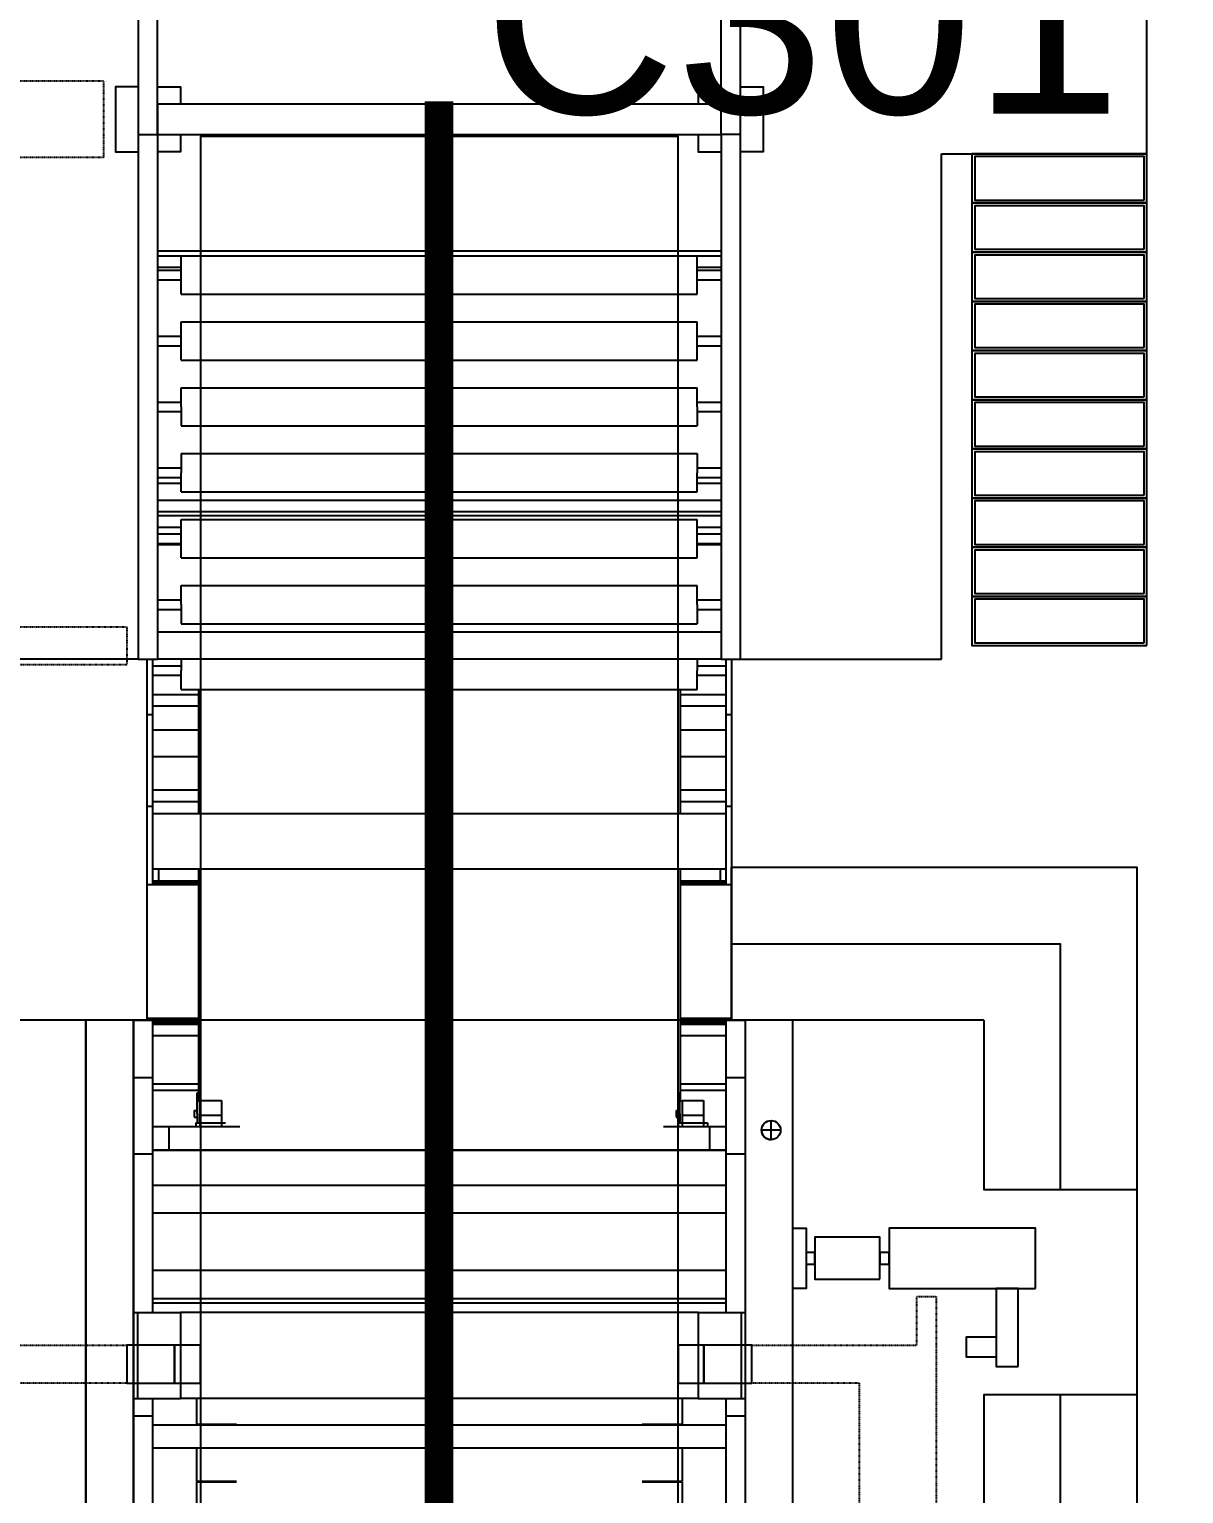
# Model space of a CAD drawing. Header units: millimetres. Extents: x -1732 to 458256, y -4349 to 130988.
# Drawn here: x 39845 to 45886, y 10436 to 18100 of the extents above; entities that cross this region are included whole.
import ezdxf

# ---------------------------------------------------------------- set-up
doc = ezdxf.new("R2010")
doc.units = ezdxf.units.MM
doc.header["$LTSCALE"] = 0.01
doc.header["$MEASUREMENT"] = 0
doc.linetypes.add('HIDDEN2', pattern=[4.7625, 3.175, -1.5875])
doc.linetypes.add('PHANTOM2', pattern=[31.75, 15.875, -3.175, 3.175, -3.175, 3.175, -3.175])
for name, color, linetype in [('F-E-EQP-BIELO', 251, 'CONTINUOUS'), ('F-E-EQP-CAN', 251, 'HIDDEN2'), ('S-E-ACI', 251, 'PHANTOM2'), ('TEX', 5, 'CONTINUOUS')]:
    doc.layers.add(name, color=color, linetype=linetype)
doc.styles.add('R15', font='arial.ttf', dxfattribs={"height": 1.5})

msp = doc.modelspace()

# ---------------------------------------------------------------- linework, layer by layer
at = {"layer": 'F-E-EQP-BIELO'}
for p, q in [((40415.12361, 32070.44419), (40415.12361, 14804.13913)), ((43565.12361, 32093.71684), (43565.12361, 14804.13913)), ((45693.62361, 17448.13913), (45693.62361, 18403.13913)), ((44617.62361, 17448.13913), (44777.62361, 17448.13913)), ((44617.62361, 14804.13913), (44617.62361, 17448.13913)), ((44777.62361, 17448.13913), (45693.62361, 17448.13913)), ((40415.12361, 14804.13913), (39362.62361, 14804.13913)), ((43565.12361, 14804.13913), (44617.62361, 14804.13913)), ((40520.12361, 13705.13913), (40520.12361, 13644.13913)), ((43460.12361, 13705.13913), (43460.12361, 13644.13913)), ((40140.12361, 12914.13913), (39040.12361, 12914.13913)), ((43840.12361, 12914.13913), (40111.72361, 12914.13913)), ((40140.12361, 5582.13913), (40140.12361, 12914.13913)), ((43840.12361, 12914.13913), (43590.12361, 12914.13913)), ((43590.12361, 12914.13913), (43590.12361, 5582.13913)), ((44840.12361, 12914.13913), (43840.12361, 12914.13913)), ((43840.12361, 5582.13913), (43840.12361, 12914.13913)), ((43248.52361, 12492.13913), (43260.52361, 12492.13913)), ((43776.42361, 12338.93913), (43676.42361, 12338.93913))]:
    msp.add_line(p, q, dxfattribs=at)
for points in [[(40415.12361, 32070.44419), (40415.12361, 17548.13913), (40515.12361, 17548.13913)], [(40515.12361, 17548.13913), (40515.12361, 32043.87813)], [(43565.12361, 32093.71684), (43565.12361, 17548.13913), (43465.12361, 17548.13913)], [(43465.12361, 17548.13913), (43465.12361, 32065.26467)], [(40415.12361, 17798.13913), (40295.12361, 17798.13913), (40295.12361, 17458.13913), (40415.12361, 17458.13913)], [(40515.12361, 17798.13913), (40635.12361, 17798.13913), (40635.12361, 17708.13913)], [(43465.12361, 17798.13913), (43345.12361, 17798.13913), (43345.12361, 17708.13913)], [(43565.12361, 17798.13913), (43685.12361, 17798.13913), (43685.12361, 17458.13913), (43565.12361, 17458.13913)], [(40515.12361, 17708.13913), (40515.12361, 17548.13913), (43465.12361, 17548.13913), (43465.12361, 17708.13913), (40515.12361, 17708.13913)], [(40415.12361, 17548.13913), (40415.12361, 16924.63913), (40415.12361, 14804.13913)], [(40515.12361, 17548.13913), (40515.12361, 16924.63913), (40515.12361, 14804.13913)], [(40635.12361, 17548.13913), (40635.12361, 17458.13913), (40515.12361, 17458.13913)], [(43240.12361, 4589.13913), (43240.12361, 17539.13913), (40740.12361, 17539.13913), (40740.12361, 4589.13913), (43240.12361, 4589.13913)], [(43345.12361, 17548.13913), (43345.12361, 17458.13913), (43465.12361, 17458.13913)], [(43465.12361, 17548.13913), (43465.12361, 16924.63913), (43465.12361, 14804.13913)], [(43565.12361, 17548.13913), (43565.12361, 16924.63913), (43565.12361, 14804.13913)], [(44777.62361, 17448.13913), (44777.62361, 17190.73913), (45693.62361, 17190.73913), (45693.62361, 17448.13913), (44777.62361, 17448.13913)], [(45693.62361, 17190.73913), (45693.62361, 17448.13913), (44777.62361, 17448.13913), (44777.62361, 17190.73913), (45693.62361, 17190.73913)], [(45678.62361, 17205.73913), (45678.62361, 17433.13913), (44792.62361, 17433.13913), (44792.62361, 17205.73913), (45678.62361, 17205.73913)], [(44777.62361, 17190.73913), (44777.62361, 16933.33913), (45693.62361, 16933.33913), (45693.62361, 17190.73913), (44777.62361, 17190.73913)], [(45693.62361, 16933.33913), (45693.62361, 17190.73913), (44777.62361, 17190.73913), (44777.62361, 16933.33913), (45693.62361, 16933.33913)], [(45678.62361, 16948.33913), (45678.62361, 17175.73913), (44792.62361, 17175.73913), (44792.62361, 16948.33913), (45678.62361, 16948.33913)], [(43465.12361, 16939.13913), (42237.32361, 16939.13913), (40515.12361, 16939.13913)], [(40515.12361, 16914.13913), (40640.12361, 16914.13913)], [(40640.12361, 16814.13913), (40640.12361, 16830.33913), (40640.12361, 16846.83913), (40640.12361, 16863.03913), (40640.12361, 16878.03913), (40640.12361, 16891.03913), (40640.12361, 16901.33913), (40640.12361, 16908.63913), (40640.12361, 16912.83913), (40640.12361, 16914.13913)], [(40640.12361, 16914.13913), (42237.32361, 16914.13913), (43340.12361, 16914.13913)], [(43340.12361, 16814.13913), (43340.12361, 16830.33913), (43340.12361, 16846.83913), (43340.12361, 16863.03913), (43340.12361, 16878.03913), (43340.12361, 16891.03913), (43340.12361, 16901.33913), (43340.12361, 16908.63913), (43340.12361, 16912.83913), (43340.12361, 16914.13913)], [(43340.12361, 16914.13913), (43465.12361, 16914.13913)], [(44777.62361, 16933.33913), (44777.62361, 16675.93913), (45693.62361, 16675.93913), (45693.62361, 16933.33913), (44777.62361, 16933.33913)], [(45693.62361, 16675.93913), (45693.62361, 16933.33913), (44777.62361, 16933.33913), (44777.62361, 16675.93913), (45693.62361, 16675.93913)], [(45678.62361, 16690.93913), (45678.62361, 16918.33913), (44792.62361, 16918.33913), (44792.62361, 16690.93913), (45678.62361, 16690.93913)], [(40515.12361, 16854.13913), (40640.12361, 16854.13913)], [(40515.12361, 16839.13913), (40640.12361, 16839.13913)], [(40515.12361, 16789.13913), (40640.12361, 16789.13913)], [(40640.12361, 16714.13913), (40640.12361, 16715.43913), (40640.12361, 16719.63913), (40640.12361, 16726.93913), (40640.12361, 16737.23913), (40640.12361, 16750.23913), (40640.12361, 16765.23913), (40640.12361, 16781.43913), (40640.12361, 16798.03913), (40640.12361, 16814.13913)], [(43340.12361, 16854.13913), (43465.12361, 16854.13913)], [(43340.12361, 16839.13913), (43465.12361, 16839.13913)], [(43340.12361, 16714.13913), (43340.12361, 16715.43913), (43340.12361, 16719.63913), (43340.12361, 16726.93913), (43340.12361, 16737.23913), (43340.12361, 16750.23913), (43340.12361, 16765.23913), (43340.12361, 16781.43913), (43340.12361, 16798.03913), (43340.12361, 16814.13913)], [(43340.12361, 16789.13913), (43465.12361, 16789.13913)], [(40640.12361, 16714.13913), (42237.32361, 16714.13913), (43340.12361, 16714.13913)], [(44777.62361, 16675.93913), (44777.62361, 16418.53913), (45693.62361, 16418.53913), (45693.62361, 16675.93913), (44777.62361, 16675.93913)], [(45693.62361, 16418.53913), (45693.62361, 16675.93913), (44777.62361, 16675.93913), (44777.62361, 16418.53913), (45693.62361, 16418.53913)], [(45678.62361, 16433.53913), (45678.62361, 16660.93913), (44792.62361, 16660.93913), (44792.62361, 16433.53913), (45678.62361, 16433.53913)], [(40640.12361, 16468.93913), (40640.12361, 16485.13913), (40640.12361, 16501.63913), (40640.12361, 16517.93913), (40640.12361, 16532.93913), (40640.12361, 16545.93913), (40640.12361, 16556.23913), (40640.12361, 16563.53913), (40640.12361, 16567.63913), (40640.12361, 16568.93913)], [(40640.12361, 16568.93913), (42237.32361, 16568.93913), (43340.12361, 16568.93913)], [(43340.12361, 16468.93913), (43340.12361, 16485.13913), (43340.12361, 16501.63913), (43340.12361, 16517.93913), (43340.12361, 16532.93913), (43340.12361, 16545.93913), (43340.12361, 16556.23913), (43340.12361, 16563.53913), (43340.12361, 16567.63913), (43340.12361, 16568.93913)], [(40515.12361, 16493.93913), (40640.12361, 16493.93913)], [(43340.12361, 16493.93913), (43465.12361, 16493.93913)], [(40515.12361, 16443.93913), (40640.12361, 16443.93913)], [(40640.12361, 16368.93913), (40640.12361, 16370.33913), (40640.12361, 16374.43913), (40640.12361, 16381.73913), (40640.12361, 16392.03913), (40640.12361, 16405.03913), (40640.12361, 16420.03913), (40640.12361, 16436.33913), (40640.12361, 16452.83913), (40640.12361, 16468.93913)], [(43340.12361, 16368.93913), (43340.12361, 16370.33913), (43340.12361, 16374.43913), (43340.12361, 16381.73913), (43340.12361, 16392.03913), (43340.12361, 16405.03913), (43340.12361, 16420.03913), (43340.12361, 16436.33913), (43340.12361, 16452.83913), (43340.12361, 16468.93913)], [(43340.12361, 16443.93913), (43465.12361, 16443.93913)], [(44777.62361, 16418.53913), (44777.62361, 16161.13913), (45693.62361, 16161.13913), (45693.62361, 16418.53913), (44777.62361, 16418.53913)], [(45693.62361, 16161.13913), (45693.62361, 16418.53913), (44777.62361, 16418.53913), (44777.62361, 16161.13913), (45693.62361, 16161.13913)], [(45678.62361, 16176.13913), (45678.62361, 16403.53913), (44792.62361, 16403.53913), (44792.62361, 16176.13913), (45678.62361, 16176.13913)], [(40640.12361, 16368.93913), (42237.32361, 16368.93913), (43340.12361, 16368.93913)], [(40640.12361, 16124.13913), (40640.12361, 16140.33913), (40640.12361, 16156.83913), (40640.12361, 16173.03913), (40640.12361, 16188.03913), (40640.12361, 16201.03913), (40640.12361, 16211.33913), (40640.12361, 16218.63913), (40640.12361, 16222.83913), (40640.12361, 16224.13913)], [(40640.12361, 16224.13913), (42237.32361, 16224.13913), (43340.12361, 16224.13913)], [(43340.12361, 16124.13913), (43340.12361, 16140.33913), (43340.12361, 16156.83913), (43340.12361, 16173.03913), (43340.12361, 16188.03913), (43340.12361, 16201.03913), (43340.12361, 16211.33913), (43340.12361, 16218.63913), (43340.12361, 16222.83913), (43340.12361, 16224.13913)], [(40515.12361, 16149.13913), (40640.12361, 16149.13913)], [(40515.12361, 16099.13913), (40640.12361, 16099.13913)], [(40640.12361, 16124.13913), (40640.12361, 16108.03913), (40640.12361, 16091.43913), (40640.12361, 16075.23913), (40640.12361, 16060.23913), (40640.12361, 16047.23913), (40640.12361, 16036.93913), (40640.12361, 16029.63913), (40640.12361, 16025.43913), (40640.12361, 16024.13913)], [(43340.12361, 16149.13913), (43465.12361, 16149.13913)], [(43340.12361, 16124.13913), (43340.12361, 16108.03913), (43340.12361, 16091.43913), (43340.12361, 16075.23913), (43340.12361, 16060.23913), (43340.12361, 16047.23913), (43340.12361, 16036.93913), (43340.12361, 16029.63913), (43340.12361, 16025.43913), (43340.12361, 16024.13913)], [(43340.12361, 16099.13913), (43465.12361, 16099.13913)], [(44777.62361, 16161.13913), (44777.62361, 15903.73913), (45693.62361, 15903.73913), (45693.62361, 16161.13913), (44777.62361, 16161.13913)], [(45693.62361, 15903.73913), (45693.62361, 16161.13913), (44777.62361, 16161.13913), (44777.62361, 15903.73913), (45693.62361, 15903.73913)], [(45678.62361, 15918.73913), (45678.62361, 16146.13913), (44792.62361, 16146.13913), (44792.62361, 15918.73913), (45678.62361, 15918.73913)], [(40640.12361, 16024.13913), (42237.32361, 16024.13913), (43340.12361, 16024.13913)], [(40640.12361, 15879.13913), (40640.12361, 15877.83913), (40640.12361, 15873.63913), (40640.12361, 15866.33913), (40640.12361, 15856.03913), (40640.12361, 15843.03913), (40640.12361, 15828.03913), (40640.12361, 15811.83913), (40640.12361, 15795.33913), (40640.12361, 15779.13913)], [(40640.12361, 15879.13913), (42237.32361, 15879.13913), (43340.12361, 15879.13913)], [(43340.12361, 15879.13913), (43340.12361, 15877.83913), (43340.12361, 15873.63913), (43340.12361, 15866.33913), (43340.12361, 15856.03913), (43340.12361, 15843.03913), (43340.12361, 15828.03913), (43340.12361, 15811.83913), (43340.12361, 15795.33913), (43340.12361, 15779.13913)], [(44777.62361, 15903.73913), (44777.62361, 15646.33913), (45693.62361, 15646.33913), (45693.62361, 15903.73913), (44777.62361, 15903.73913)], [(45693.62361, 15646.33913), (45693.62361, 15903.73913), (44777.62361, 15903.73913), (44777.62361, 15646.33913), (45693.62361, 15646.33913)], [(45678.62361, 15661.33913), (45678.62361, 15888.73913), (44792.62361, 15888.73913), (44792.62361, 15661.33913), (45678.62361, 15661.33913)], [(40515.12361, 15804.13913), (40640.12361, 15804.13913)], [(43340.12361, 15804.13913), (43465.12361, 15804.13913)], [(40515.12361, 15754.13913), (40640.12361, 15754.13913)], [(40515.12361, 15724.13913), (40640.12361, 15724.13913)], [(40640.12361, 15679.13913), (40640.12361, 15680.43913), (40640.12361, 15684.63913), (40640.12361, 15691.93913), (40640.12361, 15702.23913), (40640.12361, 15715.23913), (40640.12361, 15730.23913), (40640.12361, 15746.43913), (40640.12361, 15763.03913), (40640.12361, 15779.13913)], [(43340.12361, 15679.13913), (43340.12361, 15680.43913), (43340.12361, 15684.63913), (43340.12361, 15691.93913), (43340.12361, 15702.23913), (43340.12361, 15715.23913), (43340.12361, 15730.23913), (43340.12361, 15746.43913), (43340.12361, 15763.03913), (43340.12361, 15779.13913)], [(43340.12361, 15754.13913), (43465.12361, 15754.13913)], [(43340.12361, 15724.13913), (43465.12361, 15724.13913)], [(43465.12361, 15634.13913), (42237.32361, 15634.13913), (40515.12361, 15634.13913)], [(40640.12361, 15679.13913), (42237.32361, 15679.13913), (43340.12361, 15679.13913)], [(44777.62361, 15646.33913), (44777.62361, 15388.93913), (45693.62361, 15388.93913), (45693.62361, 15646.33913), (44777.62361, 15646.33913)], [(45693.62361, 15388.93913), (45693.62361, 15646.33913), (44777.62361, 15646.33913), (44777.62361, 15388.93913), (45693.62361, 15388.93913)], [(43465.12361, 15574.13913), (42237.32361, 15574.13913), (40515.12361, 15574.13913)], [(45678.62361, 15403.93913), (45678.62361, 15631.33913), (44792.62361, 15631.33913), (44792.62361, 15403.93913), (45678.62361, 15403.93913)], [(43465.12361, 15554.13913), (42237.32361, 15554.13913), (40515.12361, 15554.13913)], [(40515.12361, 15494.13913), (40640.12361, 15494.13913)], [(40640.12361, 15434.13913), (40640.12361, 15450.33913), (40640.12361, 15466.83913), (40640.12361, 15483.03913), (40640.12361, 15498.03913), (40640.12361, 15511.03913), (40640.12361, 15521.33913), (40640.12361, 15528.63913), (40640.12361, 15532.83913), (40640.12361, 15534.13913)], [(40640.12361, 15534.13913), (42237.32361, 15534.13913), (43340.12361, 15534.13913)], [(43340.12361, 15434.13913), (43340.12361, 15450.33913), (43340.12361, 15466.83913), (43340.12361, 15483.03913), (43340.12361, 15498.03913), (43340.12361, 15511.03913), (43340.12361, 15521.33913), (43340.12361, 15528.63913), (43340.12361, 15532.83913), (43340.12361, 15534.13913)], [(43340.12361, 15494.13913), (43465.12361, 15494.13913)], [(40515.12361, 15459.13913), (40640.12361, 15459.13913)], [(40515.12361, 15409.13913), (40640.12361, 15409.13913)], [(40515.12361, 15404.13913), (40640.12361, 15404.13913)], [(40640.12361, 15334.13913), (40640.12361, 15335.43913), (40640.12361, 15339.63913), (40640.12361, 15346.93913), (40640.12361, 15357.23913), (40640.12361, 15370.23913), (40640.12361, 15385.23913), (40640.12361, 15401.43913), (40640.12361, 15418.03913), (40640.12361, 15434.13913)], [(43340.12361, 15459.13913), (43465.12361, 15459.13913)], [(43340.12361, 15334.13913), (43340.12361, 15335.43913), (43340.12361, 15339.63913), (43340.12361, 15346.93913), (43340.12361, 15357.23913), (43340.12361, 15370.23913), (43340.12361, 15385.23913), (43340.12361, 15401.43913), (43340.12361, 15418.03913), (43340.12361, 15434.13913)], [(43340.12361, 15409.13913), (43465.12361, 15409.13913)], [(43340.12361, 15404.13913), (43465.12361, 15404.13913)], [(40640.12361, 15334.13913), (42237.32361, 15334.13913), (43340.12361, 15334.13913)], [(44777.62361, 15388.93913), (44777.62361, 15131.53913), (45693.62361, 15131.53913), (45693.62361, 15388.93913), (44777.62361, 15388.93913)], [(45693.62361, 15131.53913), (45693.62361, 15388.93913), (44777.62361, 15388.93913), (44777.62361, 15131.53913), (45693.62361, 15131.53913)], [(45678.62361, 15146.53913), (45678.62361, 15373.93913), (44792.62361, 15373.93913), (44792.62361, 15146.53913), (45678.62361, 15146.53913)], [(40640.12361, 15089.13913), (40640.12361, 15105.33913), (40640.12361, 15121.83913), (40640.12361, 15138.03913), (40640.12361, 15153.03913), (40640.12361, 15166.03913), (40640.12361, 15176.33913), (40640.12361, 15183.63913), (40640.12361, 15187.83913), (40640.12361, 15189.13913)], [(40640.12361, 15189.13913), (42237.32361, 15189.13913), (43340.12361, 15189.13913)], [(43340.12361, 15089.13913), (43340.12361, 15105.33913), (43340.12361, 15121.83913), (43340.12361, 15138.03913), (43340.12361, 15153.03913), (43340.12361, 15166.03913), (43340.12361, 15176.33913), (43340.12361, 15183.63913), (43340.12361, 15187.83913), (43340.12361, 15189.13913)], [(40515.12361, 15114.13913), (40640.12361, 15114.13913)], [(43340.12361, 15114.13913), (43465.12361, 15114.13913)], [(45693.62361, 14874.13913), (45693.62361, 15131.53913), (44777.62361, 15131.53913), (44777.62361, 14874.13913), (45693.62361, 14874.13913)], [(45678.62361, 14889.13913), (45678.62361, 15116.53913), (44792.62361, 15116.53913), (44792.62361, 14889.13913), (45678.62361, 14889.13913)], [(40515.12361, 15064.13913), (40640.12361, 15064.13913)], [(40640.12361, 15089.13913), (40640.12361, 15073.03913), (40640.12361, 15056.43913), (40640.12361, 15040.23913), (40640.12361, 15025.23913), (40640.12361, 15012.23913), (40640.12361, 15001.93913), (40640.12361, 14994.63913), (40640.12361, 14990.43913), (40640.12361, 14989.13913)], [(43340.12361, 15089.13913), (43340.12361, 15073.03913), (43340.12361, 15056.43913), (43340.12361, 15040.23913), (43340.12361, 15025.23913), (43340.12361, 15012.23913), (43340.12361, 15001.93913), (43340.12361, 14994.63913), (43340.12361, 14990.43913), (43340.12361, 14989.13913)], [(43340.12361, 15064.13913), (43465.12361, 15064.13913)], [(40515.12361, 14944.13913), (40515.12361, 14804.13913)], [(43465.12361, 14944.13913), (42237.32361, 14944.13913), (40515.12361, 14944.13913)], [(40640.12361, 14989.13913), (42237.32361, 14989.13913), (43340.12361, 14989.13913)], [(43465.12361, 14944.13913), (43465.12361, 14804.13913)], [(40415.12361, 14804.13913), (40515.12361, 14804.13913)], [(40460.12361, 14804.13913), (40460.12361, 14514.13913)], [(40490.12361, 14804.13913), (40490.12361, 14514.13913)], [(43465.12361, 14804.13913), (42237.32361, 14804.13913), (40515.12361, 14804.13913)], [(40640.12361, 14804.13913), (40640.12361, 14793.03913), (40640.12361, 14776.83913), (40640.12361, 14760.33913), (40640.12361, 14744.13913)], [(43340.12361, 14804.13913), (43340.12361, 14793.03913), (43340.12361, 14776.83913), (43340.12361, 14760.33913), (43340.12361, 14744.13913)], [(43465.12361, 14804.13913), (43565.12361, 14804.13913)], [(43490.12361, 14804.13913), (43490.12361, 14514.13913)], [(43520.12361, 14804.13913), (43520.12361, 14514.13913)], [(40490.12361, 14769.13913), (40640.12361, 14769.13913)], [(40490.12361, 14719.13913), (40640.12361, 14719.13913)], [(40640.12361, 14644.13913), (40640.12361, 14645.43913), (40640.12361, 14649.63913), (40640.12361, 14656.93913), (40640.12361, 14667.23913), (40640.12361, 14680.23913), (40640.12361, 14695.23913), (40640.12361, 14711.43913), (40640.12361, 14728.03913), (40640.12361, 14744.13913)], [(43340.12361, 14769.13913), (43490.12361, 14769.13913)], [(43340.12361, 14644.13913), (43340.12361, 14645.43913), (43340.12361, 14649.63913), (43340.12361, 14656.93913), (43340.12361, 14667.23913), (43340.12361, 14680.23913), (43340.12361, 14695.23913), (43340.12361, 14711.43913), (43340.12361, 14728.03913), (43340.12361, 14744.13913)], [(43340.12361, 14719.13913), (43490.12361, 14719.13913)], [(40640.12361, 14644.13913), (42237.32361, 14644.13913), (43340.12361, 14644.13913)], [(40730.12361, 14644.13913), (40730.12361, 13993.13913)], [(43250.12361, 14644.13913), (43250.12361, 13993.13913)], [(40490.12361, 14619.13913), (40730.12361, 14619.13913)], [(43250.12361, 14619.13913), (43490.12361, 14619.13913)], [(40460.12361, 14514.13913), (40460.12361, 14034.13913)], [(40460.12361, 14514.13913), (40490.12361, 14514.13913)], [(40490.12361, 14559.13913), (40730.12361, 14559.13913)], [(40490.12361, 14514.13913), (40490.12361, 14034.13913)], [(43250.12361, 14559.13913), (43490.12361, 14559.13913)], [(43490.12361, 14514.13913), (43490.12361, 14034.13913)], [(43490.12361, 14514.13913), (43520.12361, 14514.13913)], [(43520.12361, 14514.13913), (43520.12361, 14034.13913)], [(40490.12361, 14434.13913), (40730.12361, 14434.13913)], [(43250.12361, 14434.13913), (43490.12361, 14434.13913)], [(40490.12361, 14294.13913), (40730.12361, 14294.13913)], [(43250.12361, 14294.13913), (43490.12361, 14294.13913)], [(40490.12361, 14119.13913), (40730.12361, 14119.13913)], [(43250.12361, 14119.13913), (43490.12361, 14119.13913)], [(40460.12361, 14034.13913), (40490.12361, 14034.13913)], [(40460.12361, 14034.13913), (40460.12361, 13624.13913)], [(40490.12361, 14059.13913), (40730.12361, 14059.13913)], [(40490.12361, 14034.13913), (40490.12361, 13993.13913)], [(43250.12361, 14059.13913), (43490.12361, 14059.13913)], [(43490.12361, 14034.13913), (43520.12361, 14034.13913)], [(43490.12361, 14034.13913), (43490.12361, 13993.13913)], [(43520.12361, 14034.13913), (43520.12361, 13624.13913)], [(40490.12361, 13993.13913), (40490.12361, 13705.13913)], [(43490.12361, 13993.13913), (42237.32361, 13993.13913), (40490.12361, 13993.13913)], [(43490.12361, 13993.13913), (43490.12361, 13705.13913)], [(40490.12361, 13705.13913), (40490.12361, 13644.13913)], [(43490.12361, 13705.13913), (42237.32361, 13705.13913), (40490.12361, 13705.13913)], [(40490.12361, 13644.13913), (40730.12361, 13644.13913)], [(40490.12361, 13644.13913), (40490.12361, 13634.13913)], [(40730.12361, 13705.13913), (40730.12361, 12492.13913)], [(43250.12361, 13705.13913), (43250.12361, 12492.13913)], [(43250.12361, 13644.13913), (43490.12361, 13644.13913)], [(43490.12361, 13705.13913), (43490.12361, 13644.13913)], [(43490.12361, 13644.13913), (43490.12361, 13634.13913)], [(43840.12361, 7131.13913), (43840.12361, 12914.13913), (43520.12361, 12914.13913), (43520.12361, 13714.13913), (45640.12361, 13714.13913), (45640.12361, 8231.13913), (44734.32361, 8231.13913), (44734.32361, 7131.13913), (43840.12361, 7131.13913)], [(40460.12361, 13624.13913), (40730.12361, 13624.13913)], [(40460.12361, 13624.13913), (40460.12361, 12924.13913)], [(40490.12361, 13634.13913), (40490.12361, 13624.13913)], [(40490.12361, 13634.13913), (40730.12361, 13634.13913)], [(40490.12361, 13634.13913), (40490.12361, 13624.13913)], [(43250.12361, 13634.13913), (43490.12361, 13634.13913)], [(43250.12361, 13624.13913), (43520.12361, 13624.13913)], [(43490.12361, 13634.13913), (43490.12361, 13624.13913)], [(43490.12361, 13634.13913), (43490.12361, 13624.13913)], [(43520.12361, 13624.13913), (43520.12361, 12924.13913)], [(43520.12361, 13314.13913), (45240.12361, 13314.13913), (45240.12361, 12027.53913)], [(40390.12361, 5582.13913), (40390.12361, 12914.13913), (40140.12361, 12914.13913), (40140.12361, 5582.13913), (40390.12361, 5582.13913)], [(40390.12361, 12914.13913), (40490.12361, 12914.13913)], [(40390.12361, 12914.13913), (40390.12361, 12614.13913)], [(40460.12361, 12924.13913), (40460.12361, 12914.13913)], [(40460.12361, 12924.13913), (40730.12361, 12924.13913)], [(40460.12361, 12914.13913), (40490.12361, 12914.13913)], [(40490.12361, 12924.13913), (40490.12361, 12914.13913)], [(40490.12361, 12924.13913), (40490.12361, 12914.13913)], [(40490.12361, 12914.13913), (40490.12361, 12614.13913)], [(40490.12361, 12914.13913), (40730.12361, 12914.13913)], [(40490.12361, 12904.13913), (40730.12361, 12904.13913)], [(40490.12361, 12894.13913), (40730.12361, 12894.13913)], [(43250.12361, 12924.13913), (43520.12361, 12924.13913)], [(43250.12361, 12914.13913), (43490.12361, 12914.13913)], [(43250.12361, 12904.13913), (43490.12361, 12904.13913)], [(43250.12361, 12894.13913), (43490.12361, 12894.13913)], [(43490.12361, 12924.13913), (43490.12361, 12914.13913)], [(43490.12361, 12924.13913), (43490.12361, 12914.13913)], [(43490.12361, 12914.13913), (43590.12361, 12914.13913)], [(43490.12361, 12914.13913), (43490.12361, 12614.13913)], [(43490.12361, 12914.13913), (43520.12361, 12914.13913)], [(43520.12361, 12924.13913), (43520.12361, 12914.13913)], [(43590.12361, 12914.13913), (43590.12361, 12614.13913)], [(44840.12361, 12914.13913), (44840.12361, 12027.53913), (45640.12361, 12027.53913), (45640.12361, 10954.03913), (44840.12361, 10954.03913), (44840.12361, 8231.13913)], [(40490.12361, 12834.13913), (40730.12361, 12834.13913)], [(43250.12361, 12834.13913), (43490.12361, 12834.13913)], [(40390.12361, 12614.13913), (40390.12361, 12214.13913)], [(40390.12361, 12614.13913), (40490.12361, 12614.13913)], [(40490.12361, 12614.13913), (40490.12361, 12214.13913)], [(40490.12361, 12580.73913), (40730.12361, 12580.73913)], [(43250.12361, 12580.73913), (43490.12361, 12580.73913)], [(43490.12361, 12614.13913), (43490.12361, 12214.13913)], [(43490.12361, 12614.13913), (43590.12361, 12614.13913)], [(43590.12361, 12614.13913), (43590.12361, 12214.13913)], [(40490.12361, 12548.13913), (40730.12361, 12548.13913)], [(40722.62361, 12534.63913), (40725.12361, 12534.63913)], [(40722.62361, 12424.63913), (40722.62361, 12442.43913), (40722.62361, 12460.63913), (40722.62361, 12478.43913), (40722.62361, 12494.93913), (40722.62361, 12509.23913), (40722.62361, 12520.63913), (40722.62361, 12528.63913), (40722.62361, 12533.23913), (40722.62361, 12534.63913)], [(40725.12361, 12424.63913), (40725.12361, 12442.43913), (40725.12361, 12460.63913), (40725.12361, 12478.43913), (40725.12361, 12494.93913), (40725.12361, 12509.23913), (40725.12361, 12520.63913), (40725.12361, 12528.63913), (40725.12361, 12533.23913), (40725.12361, 12534.63913)], [(40725.12361, 12492.13913), (40737.12361, 12492.13913)], [(40737.12361, 12493.13913), (40850.12361, 12493.13913)], [(40737.12361, 12493.13913), (40737.12361, 12417.53913)], [(40850.12361, 12493.13913), (40850.12361, 12417.53913)], [(43246.02361, 12534.63913), (43248.52361, 12534.63913)], [(43246.02361, 12424.63913), (43246.02361, 12442.43913), (43246.02361, 12460.63913), (43246.02361, 12478.43913), (43246.02361, 12494.93913), (43246.02361, 12509.23913), (43246.02361, 12520.63913), (43246.02361, 12528.63913), (43246.02361, 12533.23913), (43246.02361, 12534.63913)], [(43248.52361, 12424.63913), (43248.52361, 12442.43913), (43248.52361, 12460.63913), (43248.52361, 12478.43913), (43248.52361, 12494.93913), (43248.52361, 12509.23913), (43248.52361, 12520.63913), (43248.52361, 12528.63913), (43248.52361, 12533.23913), (43248.52361, 12534.63913)], [(43250.12361, 12548.13913), (43490.12361, 12548.13913)], [(43260.52361, 12493.13913), (43373.52361, 12493.13913)], [(43260.52361, 12493.13913), (43260.52361, 12417.53913)], [(43373.52361, 12493.13913), (43373.52361, 12417.53913)], [(40707.12361, 12442.13913), (40722.62361, 12442.13913)], [(40707.12361, 12442.13913), (40707.12361, 12440.93913), (40707.12361, 12437.03913), (40707.12361, 12431.13913), (40707.12361, 12424.63913)], [(40707.12361, 12424.63913), (40707.12361, 12418.23913), (40707.12361, 12412.23913), (40707.12361, 12408.33913), (40707.12361, 12407.13913)], [(40722.62361, 12424.63913), (40722.62361, 12406.93913), (40722.62361, 12388.73913), (40722.62361, 12377.13913)], [(40725.12361, 12424.63913), (40725.12361, 12406.93913), (40725.12361, 12388.73913), (40725.12361, 12377.13913)], [(40737.12361, 12417.53913), (40850.12361, 12417.53913)], [(40737.12361, 12417.53913), (40737.12361, 12377.13913)], [(40850.12361, 12417.53913), (40850.12361, 12377.13913)], [(43230.52361, 12442.13913), (43246.02361, 12442.13913)], [(43230.52361, 12442.13913), (43230.52361, 12440.93913), (43230.52361, 12437.03913), (43230.52361, 12431.13913), (43230.52361, 12424.63913)], [(43230.52361, 12424.63913), (43230.52361, 12418.23913), (43230.52361, 12412.23913), (43230.52361, 12408.33913), (43230.52361, 12407.13913)], [(43246.02361, 12424.63913), (43246.02361, 12406.93913), (43246.02361, 12388.73913), (43246.02361, 12377.13913)], [(43248.52361, 12424.63913), (43248.52361, 12406.93913), (43248.52361, 12388.73913), (43248.52361, 12377.13913)], [(43260.52361, 12417.53913), (43373.52361, 12417.53913)], [(43260.52361, 12417.53913), (43260.52361, 12377.13913)], [(43373.52361, 12417.53913), (43373.52361, 12377.13913)], [(40490.12361, 12357.13913), (40575.12361, 12357.13913)], [(40575.12361, 12357.13913), (40575.12361, 12235.13913)], [(40575.12361, 12357.13913), (40737.12361, 12357.13913)], [(40707.12361, 12407.13913), (40722.62361, 12407.13913)], [(40716.12361, 12377.13913), (40716.12361, 12357.13913)], [(40716.12361, 12377.13913), (40737.12361, 12377.13913)], [(40737.12361, 12377.13913), (40850.12361, 12377.13913)], [(40737.12361, 12377.13913), (40737.12361, 12357.13913)], [(40737.12361, 12377.13913), (40737.12361, 12357.13913)], [(40737.12361, 12377.13913), (40850.12361, 12377.13913)], [(40737.12361, 12357.13913), (40850.12361, 12357.13913)], [(40850.12361, 12377.13913), (40850.12361, 12357.13913)], [(40850.12361, 12377.13913), (40871.12361, 12377.13913)], [(40850.12361, 12357.13913), (40947.12361, 12357.13913)], [(43163.52361, 12357.13913), (43260.52361, 12357.13913)], [(43230.52361, 12407.13913), (43246.02361, 12407.13913)], [(43239.52361, 12377.13913), (43239.52361, 12357.13913)], [(43239.52361, 12377.13913), (43260.52361, 12377.13913)], [(43260.52361, 12377.13913), (43373.52361, 12377.13913)], [(43260.52361, 12377.13913), (43373.52361, 12377.13913)], [(43260.52361, 12377.13913), (43260.52361, 12357.13913)], [(43260.52361, 12377.13913), (43260.52361, 12357.13913)], [(43260.52361, 12357.13913), (43373.52361, 12357.13913)], [(43373.52361, 12377.13913), (43373.52361, 12357.13913)], [(43373.52361, 12377.13913), (43394.52361, 12377.13913)], [(43373.52361, 12357.13913), (43405.12361, 12357.13913)], [(43394.52361, 12377.13913), (43394.52361, 12357.13913)], [(43405.12361, 12357.13913), (43405.12361, 12235.13913)], [(43405.12361, 12357.13913), (43490.12361, 12357.13913)], [(43726.42361, 12288.93913), (43726.42361, 12388.93913)], [(40390.12361, 12214.13913), (40390.12361, 11384.13913)], [(40390.12361, 12214.13913), (40490.12361, 12214.13913)], [(40490.12361, 12235.13913), (40575.12361, 12235.13913)], [(40490.12361, 12235.13913), (40490.12361, 12234.13913)], [(40490.12361, 12234.13913), (40500.12361, 12234.13913)], [(40490.12361, 12214.13913), (40490.12361, 11384.13913)], [(40500.12361, 12235.13913), (40500.12361, 12234.13913)], [(40500.12361, 12234.13913), (40545.12361, 12234.13913)], [(40545.12361, 12235.13913), (40545.12361, 12234.13913)], [(40545.12361, 12234.13913), (42237.32361, 12234.13913), (43435.12361, 12234.13913)], [(40575.12361, 12235.13913), (42237.32361, 12235.13913), (43405.12361, 12235.13913)], [(43390.12361, 12234.13913), (43480.12361, 12234.13913)], [(43405.12361, 12235.13913), (43490.12361, 12235.13913)], [(43435.12361, 12235.13913), (43435.12361, 12234.13913)], [(43480.12361, 12235.13913), (43480.12361, 12234.13913)], [(43480.12361, 12235.13913), (43480.12361, 12234.13913)], [(43480.12361, 12234.13913), (43490.12361, 12234.13913)], [(43490.12361, 12214.13913), (43490.12361, 11384.13913)], [(43490.12361, 12214.13913), (43590.12361, 12214.13913)], [(43590.12361, 12214.13913), (43590.12361, 11384.13913)], [(40490.12361, 12051.43913), (42237.32361, 12051.43913), (43490.12361, 12051.43913)], [(43490.12361, 11904.13913), (42237.32361, 11904.13913), (40490.12361, 11904.13913)], [(43840.12361, 11825.63913), (43910.12361, 11825.63913), (43910.12361, 11510.63913), (43840.12361, 11510.63913)], [(45110.12361, 11510.63913), (45110.12361, 11825.63913), (44345.12361, 11825.63913), (44345.12361, 11510.63913), (45110.12361, 11510.63913)], [(44295.12361, 11558.13913), (44295.12361, 11778.13913), (43955.12361, 11778.13913), (43955.12361, 11558.13913), (44295.12361, 11558.13913)], [(43955.12361, 11638.13913), (43955.12361, 11698.13913), (43910.12361, 11698.13913), (43910.12361, 11638.13913), (43955.12361, 11638.13913)], [(44345.12361, 11638.13913), (44345.12361, 11698.13913), (44295.12361, 11698.13913), (44295.12361, 11638.13913), (44345.12361, 11638.13913)], [(43490.12361, 11604.13913), (42237.32361, 11604.13913), (40490.12361, 11604.13913)], [(45020.12361, 11101.13913), (45020.12361, 11510.63913), (44905.12361, 11510.63913), (44905.12361, 11101.13913), (45020.12361, 11101.13913)], [(40490.12361, 11456.93913), (42237.32361, 11456.93913), (43490.12361, 11456.93913)], [(43490.12361, 11434.13913), (42237.32361, 11434.13913), (40490.12361, 11434.13913)], [(40390.12361, 11384.13913), (40490.12361, 11384.13913)], [(40390.12361, 11384.13913), (40390.12361, 10934.13913)], [(40410.12361, 11384.13913), (40635.12361, 11384.13913)], [(40410.12361, 11384.13913), (40410.12361, 10934.13913)], [(40635.12361, 11384.13913), (40635.12361, 10934.13913)], [(43345.12361, 11384.13913), (42237.32361, 11384.13913), (40635.12361, 11384.13913)], [(43345.12361, 11384.13913), (43570.12361, 11384.13913)], [(43345.12361, 11384.13913), (43345.12361, 10934.13913)], [(43490.12361, 11384.13913), (43590.12361, 11384.13913)], [(43570.12361, 11384.13913), (43570.12361, 10934.13913)], [(43590.12361, 11384.13913), (43590.12361, 10934.13913)], [(40605.12361, 11014.13913), (40605.12361, 11214.13913), (40355.12361, 11214.13913), (40355.12361, 11014.13913), (40605.12361, 11014.13913)], [(40740.12361, 11014.13913), (40740.12361, 11214.13913), (40605.12361, 11214.13913), (40605.12361, 11014.13913), (40740.12361, 11014.13913)], [(43375.12361, 11014.13913), (43375.12361, 11214.13913), (43240.12361, 11214.13913), (43240.12361, 11014.13913), (43375.12361, 11014.13913)], [(43625.12361, 11014.13913), (43625.12361, 11214.13913), (43375.12361, 11214.13913), (43375.12361, 11014.13913), (43625.12361, 11014.13913)], [(44905.12361, 11257.83913), (44905.12361, 11151.13913), (44748.82361, 11151.13913), (44748.82361, 11257.83913), (44905.12361, 11257.83913)], [(40390.12361, 10934.13913), (40490.12361, 10934.13913)], [(40390.12361, 10934.13913), (40390.12361, 10844.13913)], [(40410.12361, 10934.13913), (40635.12361, 10934.13913)], [(40490.12361, 10934.13913), (40490.12361, 10844.13913)], [(43345.12361, 10934.13913), (42237.32361, 10934.13913), (40635.12361, 10934.13913)], [(40719.12361, 10934.13913), (40719.12361, 10800.13913)], [(43261.12361, 10934.13913), (43261.12361, 10800.13913)], [(43345.12361, 10934.13913), (43570.12361, 10934.13913)], [(43490.12361, 10934.13913), (43590.12361, 10934.13913)], [(43490.12361, 10934.13913), (43490.12361, 10844.13913)], [(43590.12361, 10934.13913), (43590.12361, 10844.13913)], [(45240.12361, 10954.03913), (45240.12361, 8231.13913)], [(40390.12361, 10844.13913), (40390.12361, 8569.13913)], [(40390.12361, 10844.13913), (40490.12361, 10844.13913)], [(40490.12361, 10844.13913), (40490.12361, 8569.13913)], [(43490.12361, 10844.13913), (43490.12361, 8569.13913)], [(43490.12361, 10844.13913), (43590.12361, 10844.13913)], [(43590.12361, 10844.13913), (43590.12361, 8569.13913)], [(43490.12361, 10794.13913), (42237.32361, 10794.13913), (40490.12361, 10794.13913)], [(40719.12361, 10800.13913), (40929.12361, 10800.13913)], [(40719.12361, 10798.13913), (40929.12361, 10798.13913)], [(40719.12361, 10798.13913), (40719.12361, 10794.13913)], [(43051.12361, 10800.13913), (43261.12361, 10800.13913)], [(43051.12361, 10798.13913), (43261.12361, 10798.13913)], [(43261.12361, 10798.13913), (43261.12361, 10794.13913)], [(43490.12361, 10674.13913), (42237.32361, 10674.13913), (40490.12361, 10674.13913)], [(40719.12361, 10674.13913), (40719.12361, 10501.13913)], [(43261.12361, 10674.13913), (43261.12361, 10501.13913)], [(40719.12361, 10501.13913), (40929.12361, 10501.13913)], [(40719.12361, 10499.13913), (40929.12361, 10499.13913)], [(40719.12361, 10499.13913), (40719.12361, 10202.13913)], [(43051.12361, 10501.13913), (43261.12361, 10501.13913)], [(43051.12361, 10499.13913), (43261.12361, 10499.13913)], [(43261.12361, 10499.13913), (43261.12361, 10202.13913)]]:
    msp.add_lwpolyline(points, dxfattribs=at)
for points, format in [([(41990.12361, 14594.13913, 0.0002, 0, 0), (41990.12361, 14594.13913, 0, 0, 0), (41990.12361, 14251.23913, 0.0001, 0, 0), (41990.12361, 14251.23913, 0, 0, 0)], "xyseb"), ([(41990.12361, 14594.13913, 0.0002, 0, 0), (41990.12361, 14594.13913, 0, 0, 0), (41990.12361, 14251.23913, 0.0001, 0, 0), (41990.12361, 14251.23913, 0, 0, 0)], "xyseb"), ([(43676.42361, 12338.93913, 0.4142), (43726.42361, 12288.93913), (43726.42361, 12338.93913), (43676.42361, 12338.93913)], "xyb"), ([(43726.42361, 12388.93913, -0.4142), (43776.42361, 12338.93913), (43726.42361, 12338.93913), (43726.42361, 12388.93913)], "xyb")]:
    msp.add_lwpolyline(points, format=format, dxfattribs=at)
msp.add_circle((43726.42361, 12338.93913), 50, dxfattribs=at)
at = {"layer": 'F-E-EQP-CAN'}
for points in [[(39390.07888, 17829.13639), (40232.57919, 17829.13639), (40232.57919, 17429.13639), (39790.07888, 17429.13639)], [(39790.07888, 14973.1406), (40355.07903, 14973.1406), (40355.07903, 14773.14212), (39790.07888, 14773.1406)], [(39790.07888, 4388.13999), (44190.07888, 4388.13999), (44190.07888, 5689.13639), (43625.07949, 5689.13639), (43625.07949, 5789.13639), (44190.07888, 5789.13639), (44190.07888, 8039.13791), (43625.07949, 8039.13791), (43625.07949, 8239.13791), (44190.07888, 8239.13791), (44190.07888, 11014.13791), (43625.07949, 11014.13791), (43625.07949, 11214.13791), (44490.07964, 11214.13791), (44490.07964, 11468.13724), (44590.07964, 11468.13724), (44590.07964, 7780.14286), (45090.07964, 7780.14286), (45090.07964, 7579.46231), (44590.07964, 7580.14286), (44590.07964, 5839.13791), (50785.07629, 5839.13791)], [(39790.07888, 11214.13791), (40355.07903, 11214.13791), (40355.07903, 11014.13791), (39790.07888, 11014.13791)]]:
    msp.add_lwpolyline(points, dxfattribs=at)
at = {"layer": 'S-E-ACI', "linetype": 'Continuous', "const_width": 150}
msp.add_lwpolyline([(41989.15315, 18156.70823), (41989.14532, 31871.63762)], dxfattribs=at)
msp.add_lwpolyline([(35989.15533, 14858.14686), (35989.16027, 7591.45924, 0.4142135624), (37689.16143, 5891.4604), (40289.16143, 5891.46217, 0.4142135624), (41989.16027, 7591.46332), (41989.15346, 17608.15094), (41989.15339, 17721.80358)], format="xyb", dxfattribs=at)

# ---------------------------------------------------------------- texts
at = {"layer": 'TEX', "style": 'R15'}
msp.add_text('C301', height=1000, dxfattribs=at).set_placement((42219.94009, 17658.13913))

doc.saveas('drawing.dxf')
